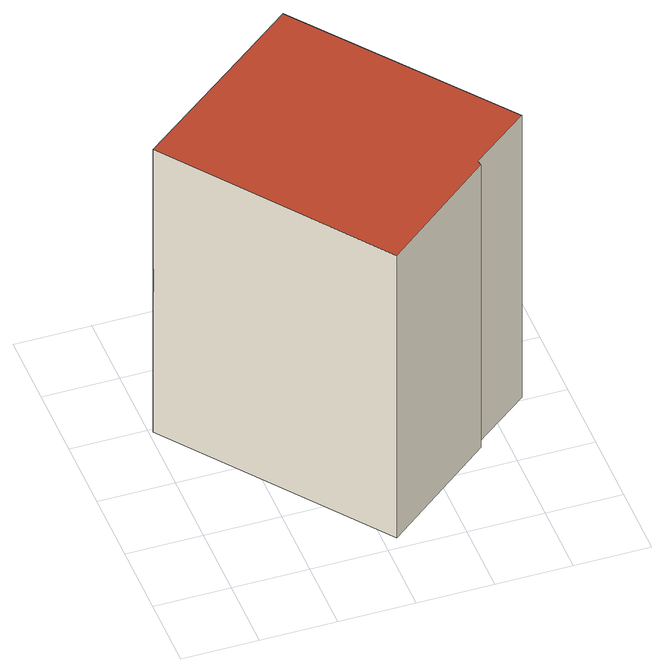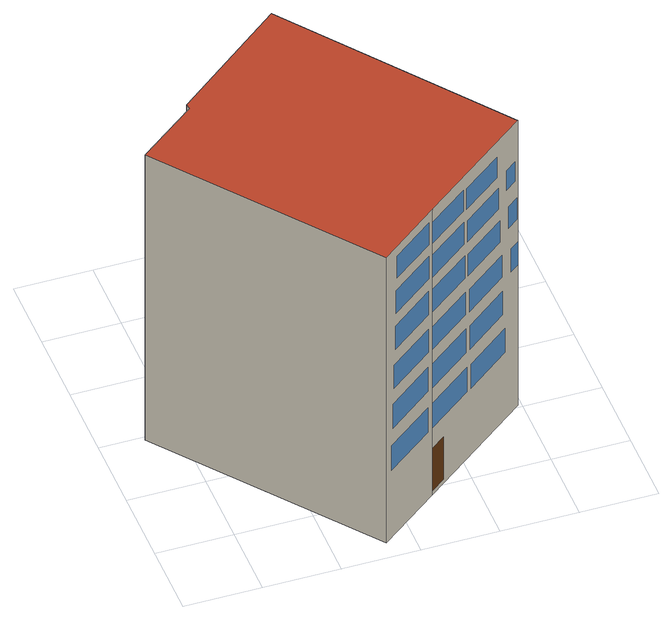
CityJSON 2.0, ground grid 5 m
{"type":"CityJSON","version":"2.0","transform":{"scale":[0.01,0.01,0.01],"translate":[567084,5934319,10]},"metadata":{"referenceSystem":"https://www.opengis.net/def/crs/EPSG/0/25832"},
"CityObjects":{
"building1":{"type":"Building","attributes":{"Gemeindeschluessel":"02100114","Geometrietyp2DReferenz":"3000","function":"31001_2010","roofType":"1000","measuredHeight":22.75,"storeysAboveGround":7},"address":[{"country":"Germany","locality":"Hamburg","thoroughfareNumber":"32","thoroughfareName":"Steindamm"}],"geometry":[{"type":"MultiSurface","lod":"3","boundaries":[[[0,1,2,3,4,5,6,7,8,9,10,11,12,13,14,15,16,17,18,19,20,21,22,23,24,25,26,27,28,29,30,31,32,33,34,35],[36,37,38,39],[40,41,42,43],[44,45,46,47],[48,49,50,51],[52,53,54,55],[56,57,58,59],[60,61,62,63],[64,65,66,67]],[[30,29,32,31]],[[42,41,40,43]],[[26,25,28,27]],[[46,45,44,47]],[[22,21,24,23]],[[2,1,0,35]],[[50,49,48,51]],[[18,17,20,19]],[[54,53,52,55]],[[14,13,16,15]],[[58,57,56,59]],[[62,61,60,63]],[[10,9,12,11]],[[66,65,64,67]],[[38,37,36,39]],[[6,5,8,7]],[[4,68,69,33],[70,71,72,73],[74,75,76,77],[78,79,80,81],[82,83,84,85],[86,87,88,89],[90,91,92,93]],[[70,73,72,71]],[[77,76,75,74]],[[81,80,79,78]],[[82,85,84,83]],[[89,88,87,86]],[[93,92,91,90]],[[94,95,96,97]],[[95,98,99,96]],[[98,3,34,99]],[[100,94,97,101]],[[101,69,68,100]],[[101,97,96,99,34,33,69]],[[68,4,3,98,95,94,100]]],"semantics":{"surfaces":[{"type":"WallSurface"},{"type":"Door"},{"type":"Window"},{"type":"GroundSurface"},{"type":"RoofSurface"}],"values":[0,1,2,2,2,2,2,2,2,2,2,2,2,2,2,2,2,0,2,2,2,2,2,2,0,0,0,0,0,3,4]}}]}
},
"vertices":[
[84,1525,1150],[84,1525,1333],[25,1479,1333],[25,1479,2303],[768,2056,2303],[768,2056,2203],[501,1849,2203],[501,1849,2035],[768,2056,2035],[768,2056,1940],[494,1843,1940],[494,1843,1762],[768,2056,1762],[768,2056,1665],[488,1838,1665],[488,1838,1485],[768,2056,1485],[768,2056,1368],[482,1834,1368],[482,1834,1189],[768,2056,1189],[768,2056,1071],[477,1830,1071],[477,1830,881],[768,2056,881],[768,2056,755],[468,1823,755],[468,1823,561],[768,2056,561],[768,2056,398],[672,1981,398],[672,1981,56],[768,2056,56],[768,2056,28],[25,1479,28],[25,1479,1150],[471,1825,2020],[471,1825,2183],[207,1620,2183],[207,1620,2020],[435,1798,559],[435,1798,751],[136,1565,751],[136,1565,559],[444,1805,879],[444,1805,1066],[157,1581,1066],[157,1581,879],[449,1809,1183],[449,1809,1360],[165,1587,1360],[165,1587,1183],[459,1816,1479],[459,1816,1651],[180,1599,1651],[180,1599,1479],[106,1542,1521],[106,1542,1692],[32,1484,1692],[32,1484,1521],[466,1821,1755],[466,1821,1923],[195,1611,1923],[195,1611,1755],[124,1556,1842],[124,1556,1997],[51,1499,1997],[51,1499,1842],[1170,2368,2303],[1170,2368,28],[809,2088,759],[809,2088,564],[1126,2335,564],[1126,2335,759],[807,2087,891],[1114,2326,891],[1114,2326,1080],[807,2087,1080],[806,2085,1200],[1106,2319,1200],[1106,2319,1384],[806,2085,1384],[804,2084,1683],[804,2084,1499],[1094,2310,1499],[1094,2310,1683],[802,2082,1782],[1087,2304,1782],[1087,2304,1962],[802,2082,1962],[800,2081,2054],[1077,2296,2054],[1077,2296,2226],[800,2081,2226],[1828,724,2303],[1833,687,2303],[1833,687,28],[1828,724,28],[1085,89,2303],[1085,89,28],[2215,1024,2303],[2215,1024,28]
]}
